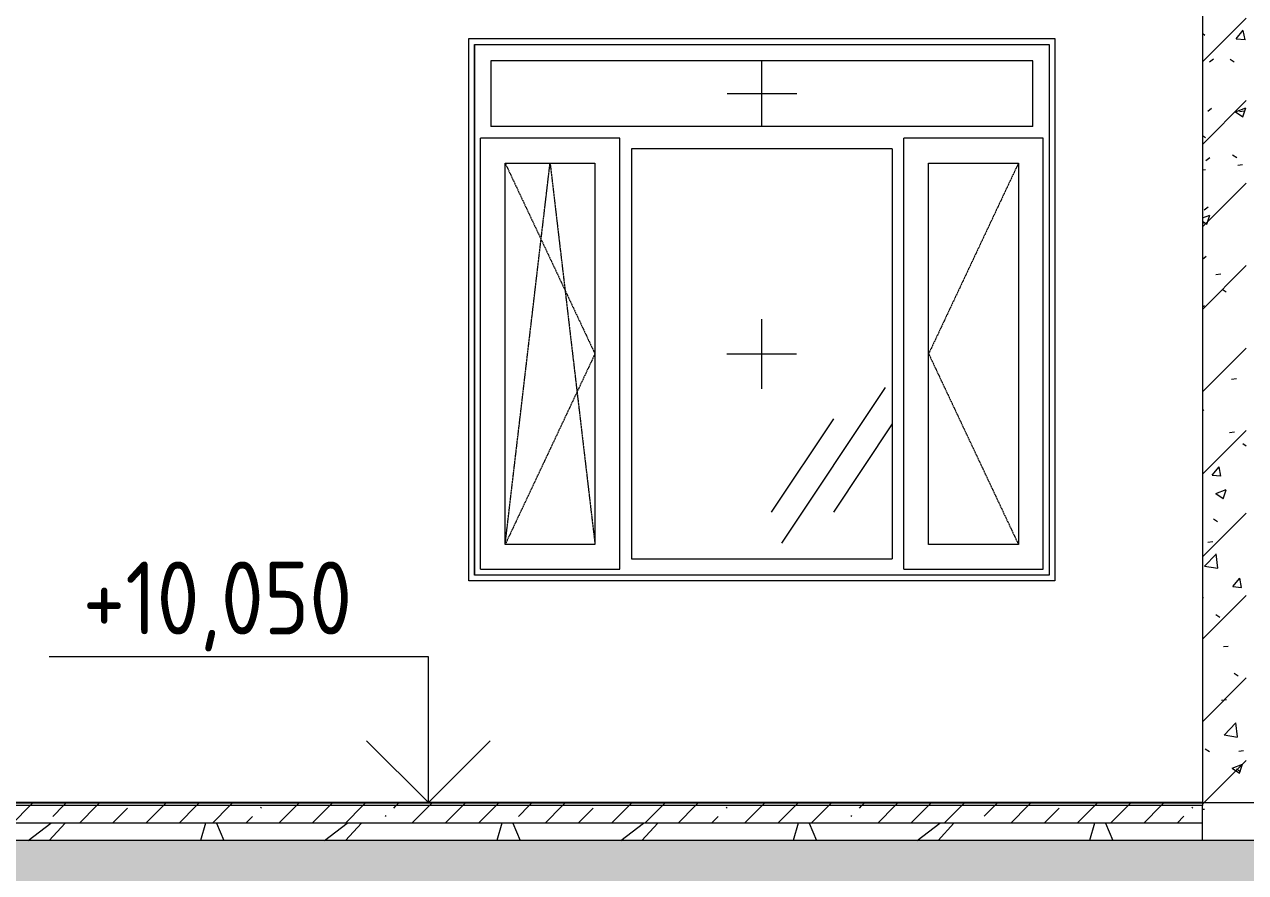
# Model space of a CAD drawing. Header units: millimetres. Extents: x -515342 to 330399, y -224905 to 507333.
# Drawn here: x 181896 to 186083, y 97841 to 100750 of the extents above; entities that cross this region are included whole.
import ezdxf

# ---------------------------------------------------------------- set-up
doc = ezdxf.new("R2010")
doc.units = ezdxf.units.MM
doc.linetypes.add('ASVP_Штриховая_ш2 п1', pattern=[3, 2, -1])
doc.layers.get('0').update_dxf_attribs({"lineweight": 0})
for name, color, linetype, lineweight in [('Аннотация', 7, 'Continuous', 0), ('Линии', 7, 'Continuous', 0), ('Окна', 7, 'Continuous', 0), ('Окна открывание', 7, 'Continuous', 0), ('Отметки', 7, 'Continuous', 0), ('Перекрытие', 7, 'Continuous', 0), ('Стены внутренние', 7, 'Continuous', 0), ('Стены перегородки', 7, 'Continuous', 0)]:
    doc.layers.add(name, color=color, linetype=linetype, lineweight=lineweight)
doc.styles.add('GOST Common_1', font='', dxfattribs={"width": 0.9, "height": 250})
doc.styles.get('GOST Common_1').set_extended_font_data('GOST Common')
pattern_1 = [(236.31, (49717.4, 8823.7), (-1777.9963, -3556.002), [641.067, -5769.603]), (236.31, (49752.95, 8717), (-1777.9963, -3556.002), [384.64, -6026.03]), (236.31, (49539.6, 8717), (-1777.9963, -3556.002), [384.64, -6026.03])]
pattern_2 = [(45, (136801.12, 95610.5), (-114.04925, 114.04925), []), (45, (136915.17, 95610.5), (-114.04925, 114.04925), [201.613, -40.323, 3.353, -36.97])]

# ---------------------------------------------------------------- blocks, each defined once
blk = doc.blocks.new('Окно_ПВХ_3Створки_1Фрамуга-верх - АР_Окно_ОП_1820_h_х1970_3ст2фр-в-V83-О_АР_П_Разрез 1-1')
at = {"layer": 'Окна'}
h = blk.add_hatch(dxfattribs=at)
h.set_pattern_fill('FP_5', color=256, style=0, pattern_type=2)
h.set_pattern_definition(pattern_1)
h.paths.add_polyline_path([(95393.9, 10935), (95701.9, 10935), (95701.9, 12243), (95393.9, 12243), (95393.9, 11243)])
at = {"layer": 'Окна открывание'}
h = blk.add_hatch(dxfattribs=at)
h.set_pattern_fill('FP_5', color=256, style=0, pattern_type=2)
h.set_pattern_definition(pattern_1)
h.paths.add_polyline_path([(95344.9, 12368), (97202.9, 12368), (97202.9, 12594), (95344.9, 12594)])
h = blk.add_hatch(dxfattribs=at)
h.set_pattern_fill('FP_5', color=256, style=0, pattern_type=2)
h.set_pattern_definition(pattern_1)
h.paths.add_polyline_path([(95826.9, 10886), (96720.9, 10886), (96720.9, 12292), (95826.9, 12292), (95826.9, 10979.1)])
at = {"layer": 'Окна', "color": 253, "true_color": 0xaaaaaa}
for p, q in [((95288.9, 12650), (97258.9, 12650)), ((95288.9, 12650), (95288.9, 10830)), ((95288.9, 10830), (95288.9, 12650)), ((95288.9, 12650), (97258.9, 12650)), ((97258.9, 12650), (97258.9, 10830)), ((97258.9, 12650), (97258.9, 10830)), ((97202.9, 12594), (95344.9, 12594)), ((95344.9, 12594), (95344.9, 12368)), ((97202.9, 12368), (97202.9, 12594)), ((97202.9, 12368), (95344.9, 12368)), ((95786.9, 12328), (95308.9, 12328)), ((95308.9, 10850), (95308.9, 12328)), ((95786.9, 10850), (95786.9, 12328)), ((97238.9, 12328), (96760.9, 12328)), ((96760.9, 10850), (96760.9, 12328)), ((97238.9, 10850), (97238.9, 12328)), ((95826.9, 12292), (95826.9, 10886)), ((96720.9, 12292), (95826.9, 12292)), ((96720.9, 12292), (96720.9, 10886)), ((95393.9, 12243), (95701.9, 12243)), ((95393.9, 10935), (95393.9, 12243)), ((95701.9, 12243), (95701.9, 10935)), ((96845.9, 12243), (97153.9, 12243)), ((96845.9, 10935), (96845.9, 12243)), ((97153.9, 12243), (97153.9, 10935)), ((95701.9, 10935), (95393.9, 10935)), ((97153.9, 10935), (96845.9, 10935)), ((95826.9, 10886), (96720.9, 10886)), ((95308.9, 10850), (95786.9, 10850)), ((96760.9, 10850), (97238.9, 10850)), ((97258.9, 10830), (95288.9, 10830)), ((97258.9, 10830), (95288.9, 10830))]:
    blk.add_line(p, q, dxfattribs=at)
at = {"layer": 'Окна открывание', "linetype": 'ASVP_Штриховая_ш2 п1'}
for p, q in [((96273.9, 12368), (96273.9, 12594)), ((96393.9, 12481), (96153.9, 12481)), ((95393.9, 10935), (95547.9, 12243)), ((95393.9, 12243), (95701.9, 11589)), ((95547.9, 12243), (95701.9, 10935)), ((97153.9, 12243), (96845.9, 11589)), ((96273.9, 11469), (96273.9, 11709)), ((95701.9, 11589), (95393.9, 10935)), ((96153.9, 11589), (96393.9, 11589)), ((96845.9, 11589), (97153.9, 10935))]:
    blk.add_line(p, q, dxfattribs=at)
blk = doc.blocks.new('СД_Люблино_Фасады_rvt-1-О_АР_П_Разрез 1-1')
at = {"layer": 'Стены внутренние'}
for p, q in [((95268.9, 12670), (97278.9, 12670)), ((95268.9, 10810), (95268.9, 12670)), ((97278.9, 12670), (97278.9, 10810)), ((97278.9, 10810), (95268.9, 10810))]:
    blk.add_line(p, q, dxfattribs=at)
at = {"layer": 'Окна', "lineweight": 9}
blk.add_blockref('Окно_ПВХ_3Створки_1Фрамуга-верх - АР_Окно_ОП_1820_h_х1970_3ст2фр-в-V83-О_АР_П_Разрез 1-1', (0, 0), dxfattribs=at)
blk = doc.blocks.new('Высотные отметки - Стрелка вверх-5091-О_АР_П_Разрез 1-1')
at = {"layer": 'Аннотация'}
for p, q in [((-1085.5, 1260), (-2385.5, 1260)), ((-1085.5, 760), (-1085.5, 1260)), ((-1085.5, 760), (-1297.6, 972.1)), ((-1085.5, 760), (-873.4, 972.1)), ((-785.5, 760), (-1385.5, 760))]:
    blk.add_line(p, q, dxfattribs=at)

msp = doc.modelspace()

# ---------------------------------------------------------------- hatches: boundary and pattern name
at = {"layer": 'Перекрытие'}
h = msp.add_hatch(dxfattribs=at)
h.set_pattern_fill('FP_19', color=256, style=0, pattern_type=2)
h.set_pattern_definition(pattern_2)
h.paths.add_polyline_path([(185588.4, 98071.3929), (185935.5296, 98071.3929), (185935.5296, 98079.3929), (179080.5296, 98079.3929), (179080.5296, 98071.3929), (183930.8673, 98071.3929)])
h = msp.add_hatch(dxfattribs=at)
h.set_pattern_fill('FP_19', color=256, style=0, pattern_type=2)
h.set_pattern_definition(pattern_2)
h.paths.add_polyline_path([(185588.4, 98011.3929), (185935.5296, 98011.3929), (185935.5296, 98071.3929), (179080.5296, 98071.3929), (179080.5296, 98011.3929), (183930.8673, 98011.3929)])
h = msp.add_hatch(dxfattribs=at)
h.set_pattern_fill('FP_23', color=256, style=0, pattern_type=2)
h.set_pattern_definition([(228.013, (137532.64, 96626.49), (-8127.96659, -9144.02968), [136.689, -13532.193]), (184.97, (137441.203, 96524.893), (12191.995474, 1016.05502), [234.562, -23221.62]), (132.51, (137207.52, 96504.57), (10159.91241, -11176.07977), [165.393, -16373.889]), (267.274, (136811.283, 96250.573), (1015.889526, 20320.005773), [213.602, -21146.575]), (292.834, (136801.123, 96037.213), (-5080.074175, 12191.970117), [209.453, -20735.923]), (357.274, (136882.403, 95844.173), (-20320.005773, 1015.889526), [213.602, -21146.575]), (37.694, (137095.763, 95834.013), (-13208.042725, -10159.944606), [282.477, -27965.247]), (72.255, (137319.283, 96006.733), (7112.12749, 22351.9589), [266.688, -26402.102]), (121.43, (137400.563, 96260.733), (-8128.10005, 13207.93827), [214.325, -21218.218]), (175.236, (137288.8, 96443.61), (11175.99406, -1016.06972), [244.685, -11989.575]), (222.397, (137044.963, 96463.933), (-12192.085586, -11175.907293), [316.431, -31326.709]), (138.814, (137817.12, 96240.41), (-7111.99222, 6096.00977), [108.002, -10692.226]), (171.469, (137735.843, 96311.533), (13207.991535, -2032.054043), [205.473, -20341.855]), (225, (137532.64, 96342), (1e-13, -1016.001), [143.684, -1293.157]), (203.199, (137461.52, 96463.93), (5079.98556, 2032.0367), [77.377, -7660.249]), (291.801, (137390.4, 96433.45), (-1015.9787, 3048.0072), [109.426, -5361.901]), (30.964, (137431.04, 96331.85), (3047.9913, 2032.0134), [177.728, -5746.519]), (161.565, (137583.44, 96423.3), (2031.999, -1016.0024), [128.515, -3084.36]), (16.39, (136801.12, 96433.453), (10159.97517, 3048.081194), [180.035, -17823.531]), (70.346, (136973.84, 96484.25), (-4064.03389, -11175.98797), [151.04, -14952.887]), (293.199, (137583.44, 96626.49), (-2032.0367, 5079.98556), [154.752, -7582.873]), (343.61, (137644.4, 96484.253), (-10159.97517, 3048.081194), [180.035, -17823.531]), (339.444, (136801.12, 95803.53), (-5080.00148, 2031.99615), [173.614, -8507.094]), (294.775, (136963.68, 95742.57), (-5079.97321, 11176.01259), [145.469, -14401.437]), (66.801, (137593.6, 95610.49), (2032.0367, 5079.98556), [154.752, -7582.873]), (17.354, (137654.56, 95752.73), (-13208.00149, -4063.99474), [170.313, -16860.951]), (69.444, (137095.76, 95610.49), (-2031.99615, -5080.00148), [86.807, -8593.901]), (101.31, (137532.64, 95610.5), (-1016.0048, 4063.9989), [51.806, -5128.797]), (165.964, (137522.48, 95661.3), (3048.0036, -1015.9877), [209.453, -3979.621]), (186.009, (137319.28, 95712.093), (10159.99987, 1015.999794), [194.107, -19216.546]), (303.69, (137431.04, 96240.4), (-1015.9976, 2032.0017), [146.53, -3516.71]), (353.157, (137512.323, 96118.493), (17271.99206, -2032.068835), [255.823, -25326.404]), (60.945, (137766.32, 96088.01), (-4064.04974, -7111.97225), [104.603, -10355.757]), (90, (137817.1, 96179.5), (-1016, 1016), [60.96, -955.04]), (120.256, (137298.96, 95742.57), (4063.94492, -7112.03103), [141.147, -13973.576]), (48.013, (137227.84, 95864.49), (8127.96659, 9144.02968), [273.377, -13395.505]), (0, (137410.7, 96067.7), (1016, 1016), [264.16, -751.84]), (325.305, (137674.88, 96067.69), (-10160.01873, 7111.97318), [160.644, -15903.726]), (254.055, (137806.96, 95976.25), (-1015.9713, -4064.0072), [147.932, -7248.66]), (207.646, (137766.323, 95834.013), (-19303.995784, -10160.00796), [240.858, -23844.986]), (175.426, (137552.963, 95722.253), (-13207.99929, 1016.017778), [254.812, -25226.339])])
h.paths.add_polyline_path([(185588.4, 97951.3929), (185935.5296, 97951.3929), (185935.5296, 98011.3929), (179080.5296, 98011.3929), (179080.5296, 97951.3929), (183930.8673, 97951.3929)])
h = msp.add_hatch(dxfattribs=at)
h.set_pattern_fill('FP_1', color=256, style=0, pattern_type=2)
h.set_pattern_definition([(45, (136801.12, 95610.5), (-224.5064, 224.5064), []), (45, (137025.63, 95610.5), (-224.5064, 224.5064), [396.875, -79.375, 3.353, -76.022])])
h.paths.add_polyline_path([(190085.5296, 97731.3929), (190085.5296, 97951.3929), (141000.5296, 97951.3929), (141000.5296, 97731.3929), (189732.2317, 97731.3929)])
h.paths.add_polyline_path([(88622.7373, 97731.3929), (137020.5296, 97731.3929), (137020.5296, 97951.3929), (87845.5296, 97951.3929), (87845.5296, 97731.3929)])
at = {"layer": 'Стены внутренние'}
h = msp.add_hatch(dxfattribs=at)
h.set_pattern_fill('FP_2', color=256, style=0, pattern_type=2)
h.set_pattern_definition([(45, (136801.12, 95610.5), (-141.42136, 141.42136), [])])
h.paths.add_polyline_path([(185935.5296, 97951.3929), (186085.5296, 97951.3929), (186085.5296, 101317.7385), (185935.5296, 101317.7385), (185935.5296, 98866.9812)])
h = msp.add_hatch(dxfattribs=at)
h.set_pattern_fill('FP_3', color=256, style=0, pattern_type=2)
h.set_pattern_definition([(50, (136801.12, 95610.5), (364.368, -31.8783), [38.1, -419.1]), (355, (136801.12, 95610.5), (-70.4859, 382.1133), [30.48, -335.28]), (100.451, (136831.5, 95607.84), (293.885, 350.2334), [32.38, -356.18]), (46.184, (136801.12, 95712.1), (542.1585, -84.086), [57.15, -628.65]), (96.636, (136846.3, 95705.1), (474.805, 494.8554), [48.57, -534.27]), (351.184, (136801.1, 95712.1), (474.81, 494.85), [45.72, -502.92]), (21, (136851.92, 95686.7), (303.2285, -204.5305), [38.1, -419.1]), (326, (136851.92, 95686.7), (123.604, 368.376), [30.48, -335.28]), (71.451, (136877.2, 95669.65), (426.834, 163.8427), [32.38, -356.18]), (37.5, (136801.12, 95610.49), (6.17665, 169.11015), [16.764, -314.452, 16.764, -323.596, -336.55]), (37.5, (136801.12, 95610.49), (6.17665, 169.11015), [-671.576, 16.764, -319.786]), (7.5, (136801.12, 95610.5), (133.6389, 200.3615), [16.764, -177.292, 16.764, -306.832, -128.27]), (7.5, (136801.12, 95610.5), (133.6389, 200.3615), [-517.652, 16.764, -111.506]), (327.5, (136687.84, 95610.49), (271.18182, -11.45836), [16.764, -110.236, 16.764, -379.476, -525.78]), (327.5, (136687.84, 95610.49), (271.18182, -11.45836), [-523.24, 16.764, -509.016]), (317.5, (136637.04, 95610.5), (296.2585, 50.8528), [16.764, -148.336, 16.764, -246.38, -373.38]), (317.5, (136637.04, 95610.5), (296.2585, 50.8528), [-428.244, 16.764, -356.616])])
h.paths.add_polyline_path([(185935.5296, 97951.3929), (186085.5296, 97951.3929), (186085.5296, 101317.7385), (185935.5296, 101317.7385), (185935.5296, 98866.9812)])

# ---------------------------------------------------------------- linework, layer by layer
at = {"layer": 'Линии'}
msp.add_line((143960.5296, 98081.3929), (189585.5296, 98081.3929), dxfattribs=at)
at = {"layer": 'Перекрытие'}
for p, q in [((185935.5296, 98081.3929), (179080.5296, 98081.3929)), ((185935.5296, 98079.3929), (179080.5296, 98079.3929)), ((185935.5296, 98071.3929), (179080.5296, 98071.3929)), ((185935.5296, 97951.3929), (185935.5296, 98071.3929)), ((185935.5296, 98011.3929), (179080.5296, 98011.3929)), ((190085.5296, 97951.3929), (143805.5296, 97951.3929))]:
    msp.add_line(p, q, dxfattribs=at)
at = {"layer": 'Стены перегородки'}
msp.add_line((185935.5296, 101317.7385), (185935.5296, 98071.3929), dxfattribs=at)

# ---------------------------------------------------------------- block references
msp.add_blockref('СД_Люблино_Фасады_rvt-1-О_АР_П_Разрез 1-1', (88150.5296, 88031.3929))
at = {"layer": 'Отметки'}
msp.add_blockref('Высотные отметки - Стрелка вверх-5091-О_АР_П_Разрез 1-1', (184366.6603, 97321.3929), dxfattribs=at)

# ---------------------------------------------------------------- texts
at = {"layer": 'Отметки', "insert": (182095.9147, 98908.1), "char_height": 250, "width": 1164.590943, "attachment_point": 1, "line_spacing_factor": 1.022761, "style": 'GOST Common_1'}
msp.add_mtext('+10,050', dxfattribs=at)

doc.saveas('drawing.dxf')
